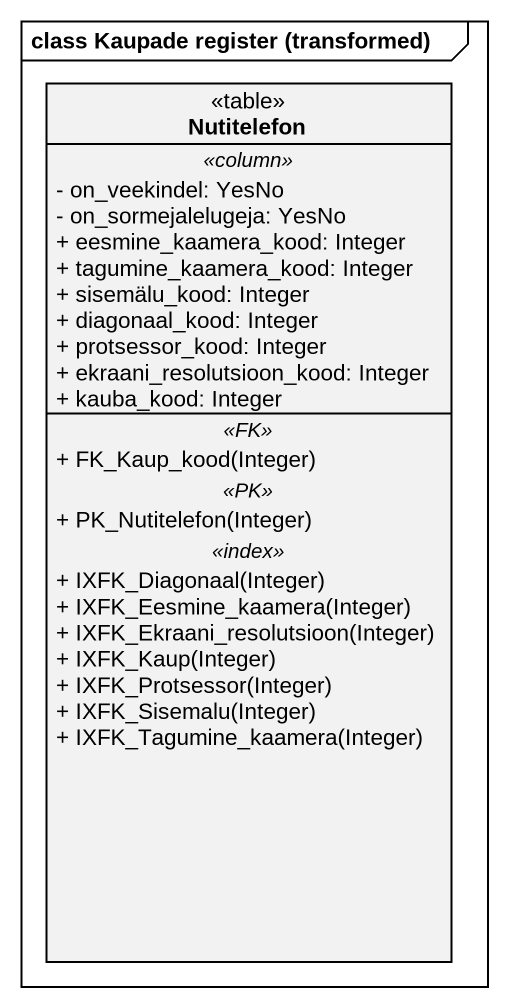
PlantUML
@startuml
mainframe class Kaupade register (transformed)
hide circle
hide empty members
skinparam classAttributeIconSize 0
class Nutitelefon <<table>> {
  .. <<column>> ..
  - on_veekindel: YesNo
  - on_sormejalelugeja: YesNo
  + eesmine_kaamera_kood: Integer
  + tagumine_kaamera_kood: Integer
  + sisemälu_kood: Integer
  + diagonaal_kood: Integer
  + protsessor_kood: Integer
  + ekraani_resolutsioon_kood: Integer
  + kauba_kood: Integer
  .. <<FK>> ..
  + FK_Kaup_kood(Integer)
  .. <<PK>> ..
  + PK_Nutitelefon(Integer)
  .. <<index>> ..
  + IXFK_Diagonaal(Integer)
  + IXFK_Eesmine_kaamera(Integer)
  + IXFK_Ekraani_resolutsioon(Integer)
  + IXFK_Kaup(Integer)
  + IXFK_Protsessor(Integer)
  + IXFK_Sisemalu(Integer)
  + IXFK_Tagumine_kaamera(Integer)
}
@enduml
